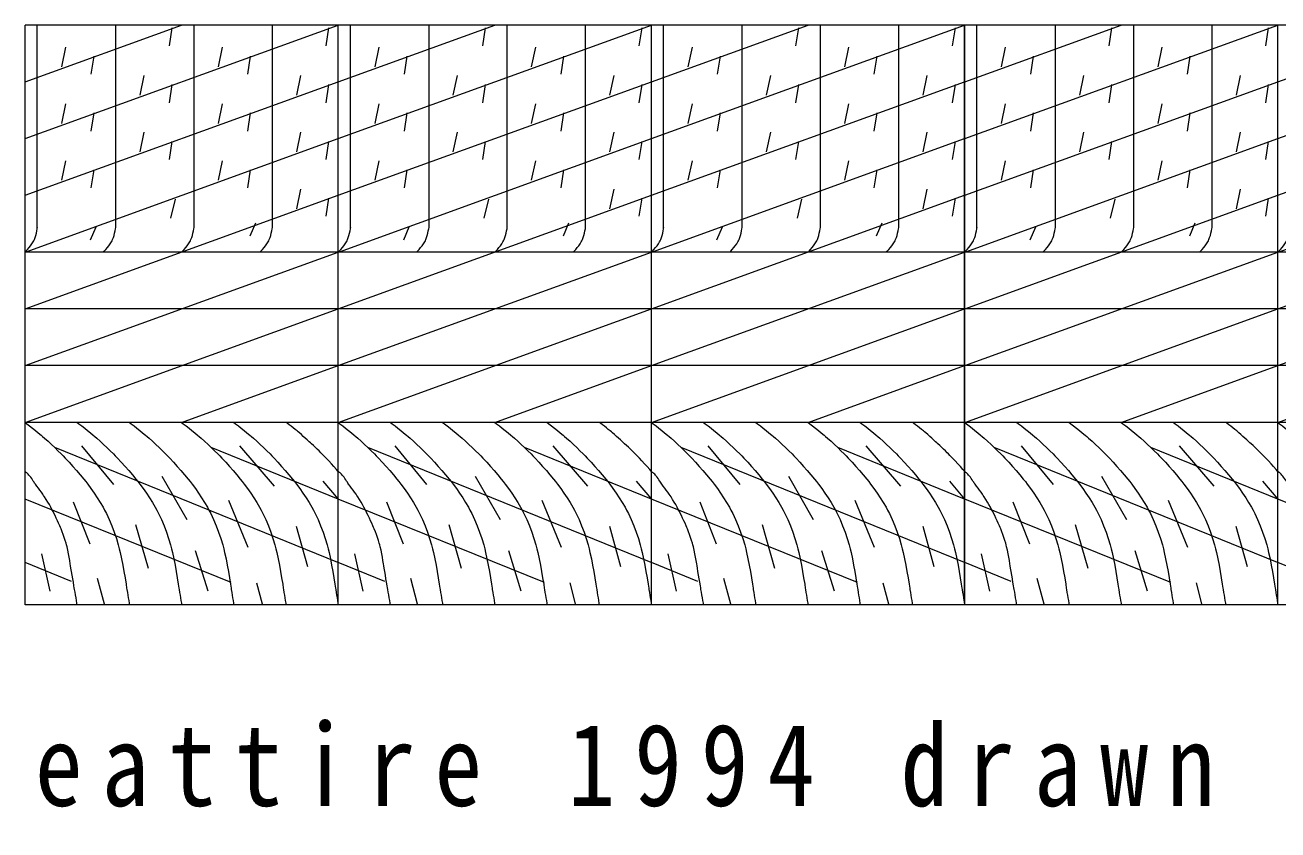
# Model space of a CAD drawing. Units: millimetres on the paper. Extents: x -339 to -204, y 52 to 133.
# Drawn here: x -282.33 to -248.84, y 51.91 to 73.44 of the extents above; entities that cross this region are included whole.
import ezdxf

# ---------------------------------------------------------------- set-up
doc = ezdxf.new("R2010")
doc.units = ezdxf.units.MM
doc.layers.add('0-0', color=7, linetype='Continuous', lineweight=18)
doc.styles.add('ＭＳ ゴシック', font='')
doc.styles.get('ＭＳ ゴシック').set_extended_font_data('MS Gothic')

# ---------------------------------------------------------------- blocks, each defined once
blk = doc.blocks.new('0')
at = {"layer": '0-0'}
for p, q in [((-4.019, 9.36), (0.167, 10.878)), ((-2.624, 10.878), (-4.019, 10.878)), ((-4.019, 7.842), (4.354, 10.878)), ((-3.693, 5.431), (-3.693, 10.878)), ((-1.593, 5.466), (-1.593, 10.878)), ((-0.091, 10.803), (-0.165, 10.32)), ((0.5, 5.466), (0.5, 10.878)), ((2.594, 5.466), (2.594, 10.878)), ((4.354, 10.878), (2.958, 10.878)), ((4.096, 10.803), (4.021, 10.32)), ((-3.036, 9.762), (-2.925, 10.286)), ((1.15, 9.762), (1.261, 10.286)), ((-2.184, 10.044), (-2.259, 9.561)), ((2.002, 10.044), (1.928, 9.561)), ((-0.943, 9.004), (-0.832, 9.527)), ((3.244, 9.004), (3.355, 9.527)), ((-4.019, 6.325), (4.354, 9.36)), ((-0.091, 9.286), (-0.165, 8.802)), ((4.096, 9.286), (4.021, 8.802)), ((-3.036, 8.245), (-2.925, 8.768)), ((1.15, 8.245), (1.261, 8.768)), ((-2.184, 8.527), (-2.259, 8.043)), ((2.002, 8.527), (1.928, 8.043)), ((-3.989, 4.818), (4.354, 7.842)), ((-0.943, 7.486), (-0.832, 8.01)), ((-0.091, 7.768), (-0.165, 7.285)), ((3.244, 7.486), (3.355, 8.01)), ((4.096, 7.768), (4.021, 7.285)), ((-3.036, 6.727), (-2.925, 7.251)), ((1.15, 6.727), (1.261, 7.251)), ((-2.184, 7.009), (-2.259, 6.526)), ((2.002, 7.009), (1.928, 6.526)), ((3.244, 5.968), (3.355, 6.492)), ((-4.019, 3.29), (4.354, 6.325)), ((-0.005, 6.224), (-0.128, 5.714)), ((4.096, 6.25), (4.021, 5.767)), ((-2.128, 5.472), (-2.276, 5.123)), ((2.138, 5.581), (1.99, 5.232)), ((-4.019, 1.772), (4.354, 4.807)), ((-2.624, 4.807), (-4.019, 4.807)), ((4.354, 4.807), (2.958, 4.807)), ((-4.019, 0.254), (4.354, 3.29)), ((-2.624, 3.29), (-4.019, 3.29)), ((-1.228, 3.29), (-2.624, 3.29)), ((0.167, 3.29), (-1.228, 3.29)), ((1.563, 3.29), (0.167, 3.29)), ((2.958, 3.29), (1.563, 3.29)), ((4.354, 3.29), (2.958, 3.29)), ((0.167, 0.254), (4.354, 1.772)), ((4.354, 1.772), (2.958, 1.772)), ((-2.624, 0.254), (-4.019, 0.254)), ((4.354, 0.254), (2.958, 0.254)), ((4.347, -3.491), (-3.227, -0.419)), ((-1.647, -1.406), (-2.499, -0.37)), ((4.354, -1.796), (0.96, -0.419)), ((2.65, -1.45), (1.724, -0.37)), ((0.316, -2.356), (-0.35, -1.19)), ((3.946, -1.32), (4.354, -1.796)), ((1.492, -4.031), (-4.019, -1.796)), ((-2.276, -3.004), (-2.721, -1.881)), ((1.946, -3.09), (1.428, -1.838)), ((-0.721, -3.652), (-1.054, -2.486)), ((3.539, -3.609), (3.242, -2.529)), ((-3.351, -4.256), (-3.573, -3.263)), ((0.872, -4.256), (0.539, -3.177)), ((-2.775, -3.999), (-4.019, -3.494)), ((-2.091, -3.911), (-1.906, -4.602)), ((2.168, -4.04), (2.316, -4.602)), ((-2.624, -4.626), (-4.019, -4.626)), ((4.354, -4.626), (2.958, -4.626))]:
    blk.add_line(p, q, dxfattribs=at)
at = {"layer": '0-0', "color": 4}
for p, q in [((-4.019, -4.626), (-4.019, 10.878)), ((4.354, -4.584), (4.354, 10.878))]:
    blk.add_line(p, q, dxfattribs=at)
at = {"layer": '0-0'}
for points in [[(2.958, 10.878), (1.563, 10.878), (0.167, 10.878), (-1.228, 10.878), (-2.624, 10.878)], [(-4.019, 4.807), (-3.994, 4.834), (-3.951, 4.88), (-3.909, 4.927), (-3.87, 4.975), (-3.834, 5.026), (-3.801, 5.078), (-3.785, 5.11), (-3.771, 5.141), (-3.75, 5.196), (-3.732, 5.252), (-3.717, 5.311), (-3.704, 5.371), (-3.693, 5.431), (-3.686, 5.466)], [(-1.926, 4.807), (-1.901, 4.834), (-1.858, 4.88), (-1.816, 4.927), (-1.777, 4.975), (-1.74, 5.026), (-1.708, 5.078), (-1.691, 5.11), (-1.677, 5.141), (-1.656, 5.196), (-1.639, 5.252), (-1.624, 5.311), (-1.611, 5.371), (-1.599, 5.431), (-1.593, 5.466)], [(0.167, 4.807), (0.193, 4.834), (0.236, 4.88), (0.277, 4.927), (0.317, 4.975), (0.353, 5.026), (0.385, 5.078), (0.402, 5.11), (0.416, 5.141), (0.437, 5.196), (0.455, 5.252), (0.469, 5.311), (0.482, 5.371), (0.494, 5.431), (0.5, 5.466)], [(2.261, 4.807), (2.286, 4.834), (2.329, 4.88), (2.371, 4.927), (2.41, 4.975), (2.446, 5.026), (2.479, 5.078), (2.495, 5.11), (2.509, 5.141), (2.53, 5.196), (2.548, 5.252), (2.563, 5.311), (2.576, 5.371), (2.587, 5.431), (2.594, 5.466)], [(2.958, 4.807), (1.563, 4.807), (0.167, 4.807), (-1.228, 4.807), (-2.624, 4.807)], [(-1.228, 1.772), (-2.624, 1.772), (-4.019, 1.772)], [(2.958, 1.772), (1.563, 1.772), (0.167, 1.772), (-1.228, 1.772)], [(-4.019, 0.254), (-3.975, 0.219), (-3.897, 0.159), (-3.821, 0.098), (-3.744, 0.037), (-3.668, -0.025), (-3.592, -0.088), (-3.549, -0.125), (-3.496, -0.171), (-3.405, -0.252), (-3.315, -0.335), (-3.227, -0.419), (-3.139, -0.505), (-3.052, -0.592), (-3.002, -0.643), (-2.943, -0.705), (-2.841, -0.813), (-2.741, -0.922), (-2.643, -1.034), (-2.546, -1.147), (-2.452, -1.263), (-2.397, -1.331), (-2.345, -1.399), (-2.257, -1.517), (-2.172, -1.637), (-2.089, -1.761), (-2.01, -1.887), (-1.935, -2.017), (-1.893, -2.094), (-1.846, -2.185), (-1.77, -2.346), (-1.699, -2.511), (-1.636, -2.679), (-1.578, -2.85), (-1.526, -3.024), (-1.499, -3.126), (-1.475, -3.223), (-1.438, -3.392), (-1.405, -3.563), (-1.375, -3.734)], [(-2.624, 0.254), (-2.579, 0.219), (-2.502, 0.159), (-2.425, 0.098), (-2.348, 0.037), (-2.272, -0.025), (-2.197, -0.088), (-2.153, -0.125), (-2.1, -0.171), (-2.009, -0.252), (-1.92, -0.335), (-1.831, -0.419), (-1.743, -0.505), (-1.657, -0.592), (-1.607, -0.643), (-1.547, -0.705), (-1.446, -0.813), (-1.346, -0.922), (-1.248, -1.034), (-1.151, -1.147), (-1.056, -1.263), (-1.002, -1.331), (-0.95, -1.399), (-0.862, -1.517), (-0.776, -1.637), (-0.693, -1.761), (-0.614, -1.887), (-0.539, -2.017), (-0.497, -2.094), (-0.45, -2.185), (-0.374, -2.346), (-0.304, -2.511), (-0.24, -2.679), (-0.182, -2.85), (-0.131, -3.024), (-0.104, -3.126), (-0.08, -3.223), (-0.043, -3.392), (-0.009, -3.563), (0.021, -3.734)], [(2.958, 0.254), (1.563, 0.254), (0.167, 0.254), (-1.228, 0.254), (-2.624, 0.254)], [(-1.228, 0.254), (-1.183, 0.219), (-1.106, 0.159), (-1.029, 0.098), (-0.953, 0.037), (-0.877, -0.025), (-0.801, -0.088), (-0.758, -0.125), (-0.705, -0.171), (-0.614, -0.252), (-0.524, -0.335), (-0.435, -0.419), (-0.348, -0.505), (-0.261, -0.592), (-0.211, -0.643), (-0.152, -0.705), (-0.05, -0.813), (0.05, -0.922), (0.148, -1.034), (0.245, -1.147), (0.34, -1.263), (0.394, -1.331), (0.446, -1.399), (0.534, -1.517), (0.62, -1.637), (0.702, -1.761), (0.781, -1.887), (0.857, -2.017), (0.898, -2.094), (0.945, -2.185), (1.022, -2.346), (1.092, -2.511), (1.156, -2.679), (1.213, -2.85), (1.265, -3.024), (1.292, -3.126), (1.316, -3.223), (1.353, -3.392), (1.386, -3.563), (1.417, -3.734)], [(0.167, 0.254), (0.212, 0.219), (0.289, 0.159), (0.366, 0.098), (0.443, 0.037), (0.519, -0.025), (0.594, -0.088), (0.638, -0.125), (0.691, -0.171), (0.782, -0.252), (0.872, -0.335), (0.96, -0.419), (1.048, -0.505), (1.134, -0.592), (1.184, -0.643), (1.244, -0.705), (1.345, -0.813), (1.445, -0.922), (1.544, -1.034), (1.64, -1.147), (1.735, -1.263), (1.789, -1.331), (1.841, -1.399), (1.93, -1.517), (2.015, -1.637), (2.098, -1.761), (2.177, -1.887), (2.252, -2.017), (2.294, -2.094), (2.341, -2.185), (2.417, -2.346), (2.487, -2.511), (2.551, -2.679), (2.609, -2.85), (2.66, -3.024), (2.687, -3.126), (2.711, -3.223), (2.748, -3.392), (2.782, -3.563), (2.812, -3.734)], [(1.563, 0.254), (1.608, 0.219), (1.685, 0.159), (1.762, 0.098), (1.838, 0.037), (1.914, -0.025), (1.99, -0.088), (2.033, -0.125), (2.087, -0.171), (2.177, -0.252), (2.267, -0.335), (2.356, -0.419), (2.443, -0.505), (2.53, -0.592), (2.58, -0.643), (2.639, -0.705), (2.741, -0.813), (2.841, -0.922), (2.939, -1.034), (3.036, -1.147), (3.131, -1.263), (3.185, -1.331), (3.237, -1.399), (3.325, -1.517), (3.411, -1.637), (3.493, -1.761), (3.572, -1.887), (3.648, -2.017), (3.689, -2.094), (3.736, -2.185), (3.813, -2.346), (3.883, -2.511), (3.947, -2.679), (4.004, -2.85), (4.056, -3.024), (4.083, -3.126), (4.107, -3.223), (4.144, -3.392), (4.177, -3.563), (4.208, -3.734)], [(4.347, -1.048), (4.307, -1.004), (4.239, -0.927), (4.17, -0.851), (4.101, -0.776), (4.031, -0.701), (3.96, -0.628), (3.919, -0.586), (3.89, -0.557), (3.84, -0.508), (3.79, -0.46), (3.739, -0.413), (3.689, -0.365), (3.637, -0.318), (3.608, -0.291), (3.578, -0.263), (3.525, -0.216), (3.473, -0.168), (3.42, -0.121), (3.367, -0.074), (3.314, -0.029), (3.282, -0.002), (3.252, 0.023), (3.2, 0.065), (3.148, 0.107), (3.095, 0.148), (3.042, 0.19), (2.989, 0.231), (2.958, 0.254)], [(-3.41, -1.876), (-3.452, -1.806), (-3.496, -1.738), (-3.522, -1.7), (-3.544, -1.668), (-3.583, -1.615), (-3.623, -1.562), (-3.663, -1.509), (-3.702, -1.455), (-3.741, -1.401), (-3.763, -1.369), (-3.775, -1.349), (-3.798, -1.315), (-3.82, -1.28), (-3.842, -1.246), (-3.865, -1.214), (-3.89, -1.182), (-3.905, -1.165), (-3.915, -1.154), (-3.932, -1.135), (-3.951, -1.117), (-3.97, -1.1), (-3.989, -1.083), (-4.008, -1.066), (-4.019, -1.056)], [(-2.624, -4.626), (-2.631, -4.584), (-2.644, -4.51), (-2.657, -4.436), (-2.669, -4.362), (-2.682, -4.288), (-2.695, -4.215), (-2.702, -4.172), (-2.712, -4.117), (-2.728, -4.022), (-2.744, -3.927), (-2.76, -3.832), (-2.776, -3.736), (-2.792, -3.641), (-2.801, -3.586), (-2.809, -3.532), (-2.825, -3.441), (-2.84, -3.349), (-2.857, -3.258), (-2.876, -3.167), (-2.897, -3.077), (-2.91, -3.025), (-2.922, -2.979), (-2.946, -2.901), (-2.971, -2.824), (-2.998, -2.748), (-3.026, -2.672), (-3.056, -2.597), (-3.074, -2.554), (-3.091, -2.513), (-3.121, -2.444), (-3.153, -2.375), (-3.185, -2.307), (-3.217, -2.239), (-3.251, -2.172), (-3.271, -2.133), (-3.292, -2.091), (-3.331, -2.018), (-3.37, -1.946), (-3.41, -1.876)], [(-1.375, -3.734), (-1.346, -3.905), (-1.319, -4.077), (-1.303, -4.177), (-1.296, -4.219), (-1.284, -4.292), (-1.272, -4.365), (-1.26, -4.438), (-1.247, -4.511), (-1.235, -4.584), (-1.228, -4.626)], [(0.021, -3.734), (0.049, -3.905), (0.077, -4.077), (0.093, -4.177), (0.1, -4.219), (0.112, -4.292), (0.124, -4.365), (0.136, -4.438), (0.148, -4.511), (0.16, -4.584), (0.167, -4.626)], [(1.417, -3.734), (1.445, -3.905), (1.473, -4.077), (1.489, -4.177), (1.495, -4.219), (1.507, -4.292), (1.519, -4.365), (1.531, -4.438), (1.544, -4.511), (1.556, -4.584), (1.563, -4.626)], [(2.812, -3.734), (2.841, -3.905), (2.868, -4.077), (2.884, -4.177), (2.891, -4.219), (2.903, -4.292), (2.915, -4.365), (2.927, -4.438), (2.939, -4.511), (2.951, -4.584), (2.958, -4.626)], [(4.208, -3.734), (4.236, -3.905), (4.264, -4.077), (4.28, -4.177), (4.287, -4.219), (4.298, -4.292), (4.31, -4.365), (4.323, -4.438), (4.335, -4.511), (4.347, -4.584), (4.354, -4.626)], [(2.958, -4.626), (1.563, -4.626), (0.167, -4.626), (-1.228, -4.626), (-2.624, -4.626)]]:
    blk.add_lwpolyline(points, dxfattribs=at)

msp = doc.modelspace()

# ---------------------------------------------------------------- block references
at = {"layer": '0-0'}
for p in [(-278.313, 62.559), (-269.94, 62.559), (-261.567, 62.559), (-253.193, 62.559), (-244.82, 62.559)]:
    msp.add_blockref('0', p, dxfattribs=at)

# ---------------------------------------------------------------- texts
at = {"layer": '0-0', "insert": (-289.188, 51.914), "char_height": 2.199, "attachment_point": 7, "style": 'ＭＳ ゴシック'}
msp.add_mtext('\\T1.4;\\W0.85;F1\\~Weattire\\~1994\\~drawn\\~by\\~35Guitar', dxfattribs=at)

doc.saveas('drawing.dxf')
